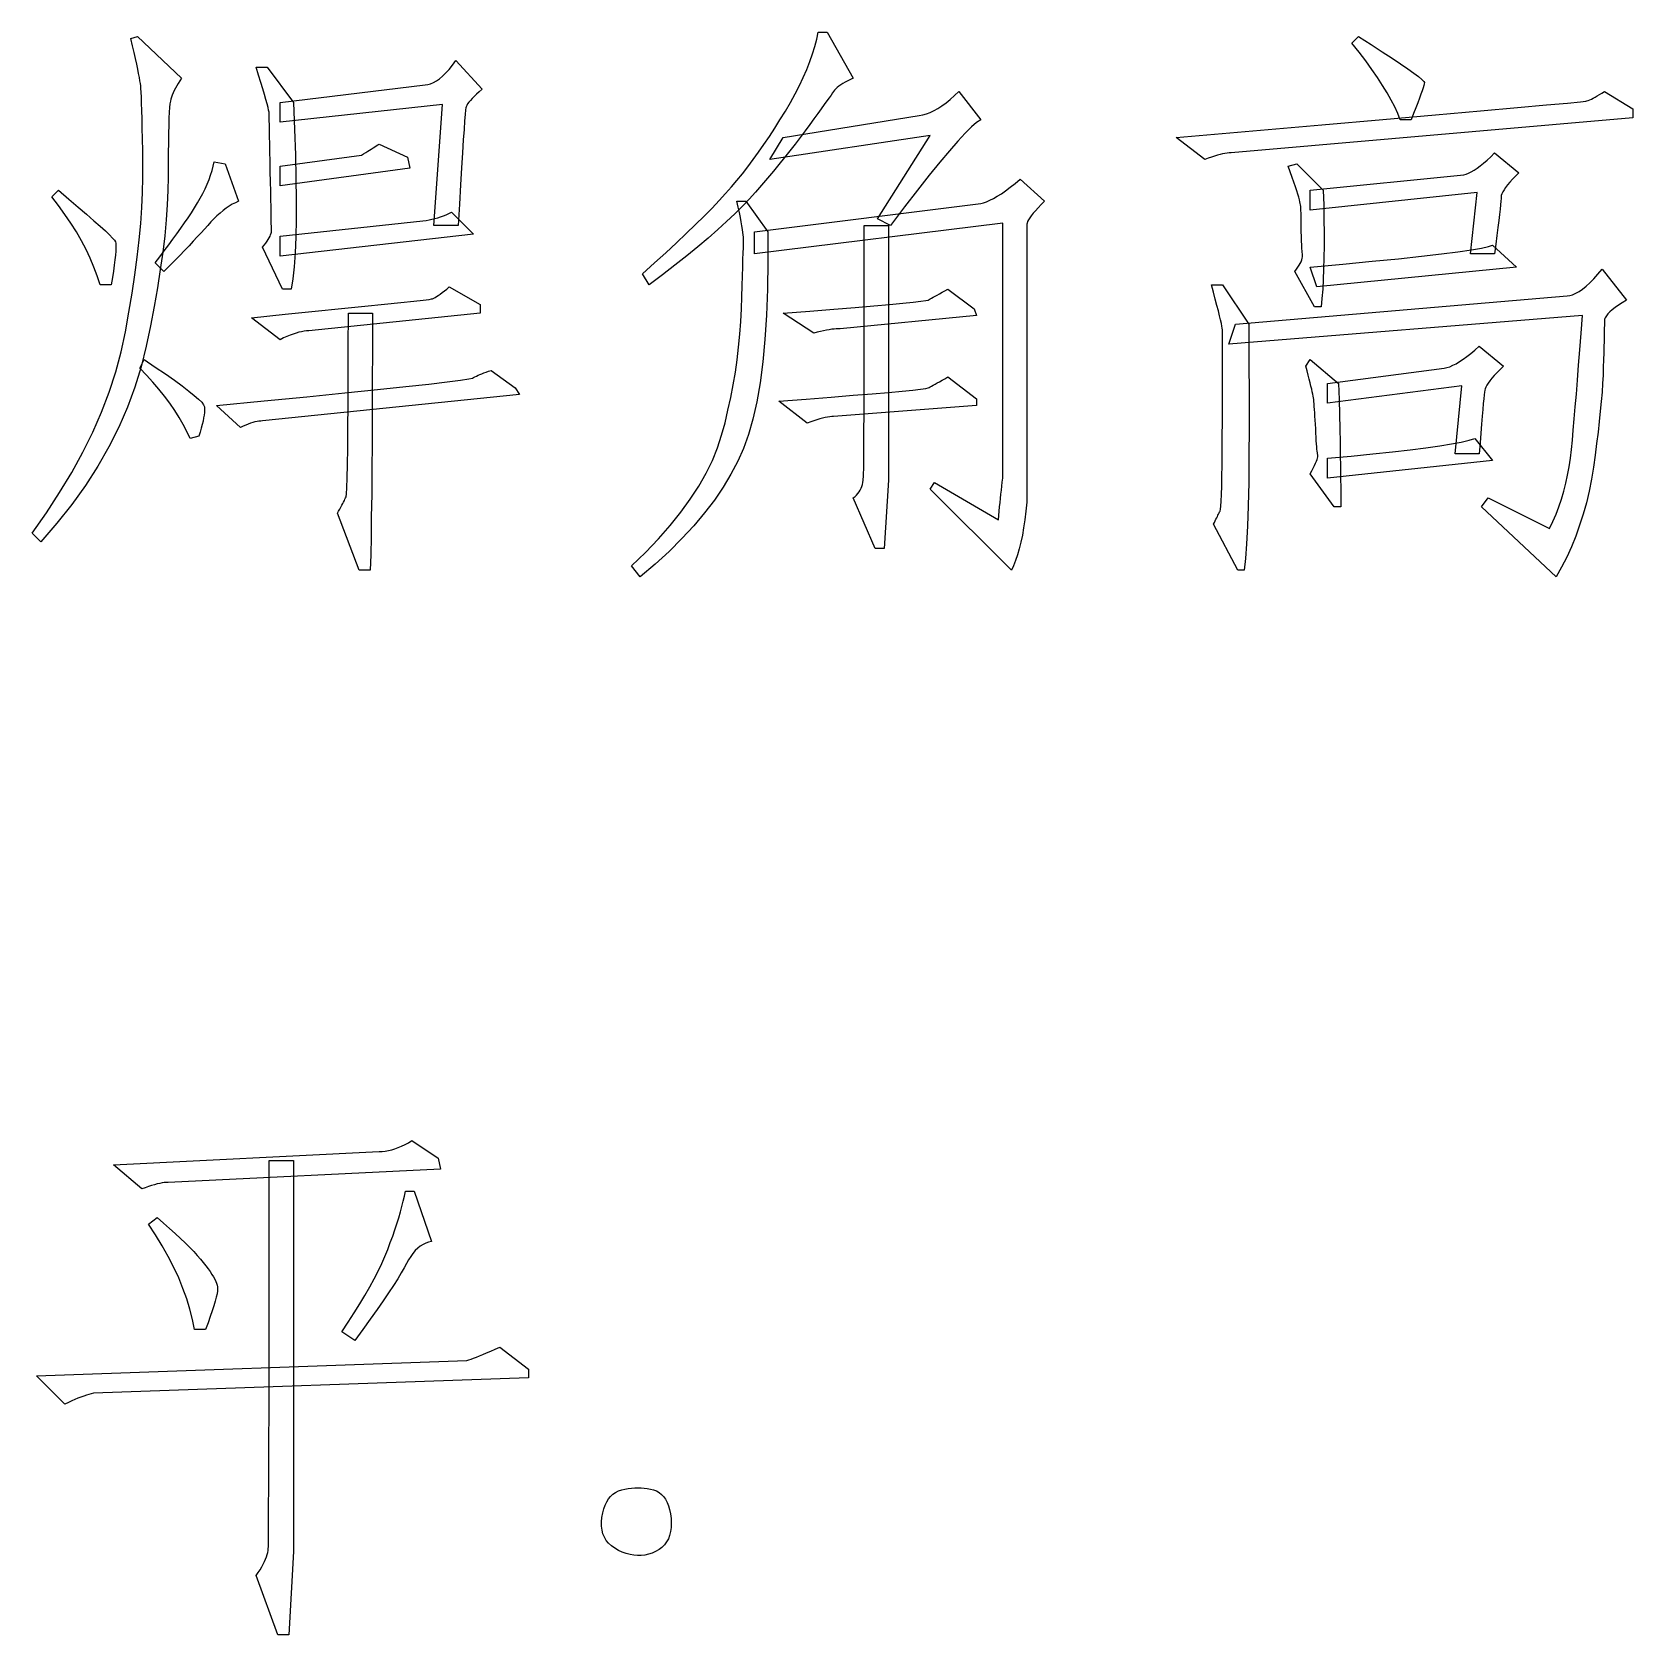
# Model space of a CAD drawing. Extents: x 0 to 420, y 0 to 297.
# Drawn here: x 67.1 to 79.91, y 50.84 to 63.67 of the extents above; entities that cross this region are included whole.
import ezdxf

# ---------------------------------------------------------------- set-up
doc = ezdxf.new("R2010")
doc.units = 0

msp = doc.modelspace()

# ---------------------------------------------------------------- linework, layer by layer
at = {"color": 7, "lineweight": 25}
for points in [[(67.847, 61.268), (67.876, 61.425), (67.901, 61.578), (67.923, 61.725), (67.942, 61.867), (67.957, 62.004), (67.97, 62.136), (67.979, 62.263), (67.985, 62.384), (67.988, 62.501), (67.988, 62.613), (67.986, 62.717), (67.984, 62.812), (67.983, 62.898), (67.981, 62.974), (67.979, 63.041), (67.977, 63.099), (67.976, 63.147), (67.974, 63.186), (67.972, 63.216), (67.97, 63.237), (67.968, 63.255), (67.964, 63.277), (67.96, 63.304), (67.953, 63.335), (67.946, 63.371), (67.938, 63.411), (67.928, 63.455), (67.917, 63.504), (67.905, 63.557), (67.891, 63.615), (67.944, 63.632), (68.296, 63.298), (68.282, 63.277), (68.27, 63.257), (68.258, 63.237), (68.248, 63.218), (68.238, 63.199), (68.23, 63.181), (68.223, 63.163), (68.217, 63.146), (68.212, 63.13), (68.208, 63.114), (68.204, 63.093), (68.201, 63.064), (68.199, 63.026), (68.196, 62.979), (68.194, 62.922), (68.193, 62.857), (68.192, 62.783), (68.191, 62.7), (68.19, 62.608), (68.19, 62.507), (68.188, 62.399), (68.183, 62.284), (68.174, 62.164), (68.162, 62.037), (68.146, 61.905), (68.127, 61.767), (68.104, 61.622), (68.078, 61.472), (68.048, 61.316), (68.014, 61.154), (67.974, 60.989), (67.924, 60.827), (67.865, 60.666), (67.795, 60.507), (67.715, 60.349), (67.626, 60.194), (67.527, 60.04), (67.418, 59.888), (67.299, 59.738), (67.171, 59.589), (67.1, 59.659), (67.215, 59.821), (67.321, 59.983), (67.419, 60.144), (67.507, 60.305), (67.586, 60.466), (67.656, 60.627), (67.717, 60.787), (67.77, 60.948), (67.813, 61.108)], [(72.04, 61.646), (71.987, 61.734), (72.083, 61.82), (72.173, 61.902), (72.258, 61.981), (72.337, 62.056), (72.411, 62.127), (72.48, 62.195), (72.543, 62.258), (72.6, 62.319), (72.652, 62.375), (72.699, 62.428), (72.743, 62.48), (72.786, 62.534), (72.83, 62.59), (72.873, 62.647), (72.916, 62.707), (72.959, 62.769), (73.002, 62.832), (73.045, 62.898), (73.087, 62.965), (73.13, 63.034), (73.17, 63.104), (73.208, 63.172), (73.242, 63.239), (73.273, 63.304), (73.301, 63.368), (73.326, 63.431), (73.347, 63.492), (73.366, 63.552), (73.381, 63.61), (73.393, 63.667), (73.464, 63.667), (73.674, 63.298), (73.651, 63.288), (73.629, 63.277), (73.609, 63.267), (73.59, 63.256), (73.573, 63.245), (73.558, 63.235), (73.545, 63.224), (73.534, 63.214), (73.524, 63.203), (73.516, 63.193), (73.508, 63.18), (73.496, 63.163), (73.481, 63.142), (73.463, 63.117), (73.442, 63.087), (73.417, 63.053), (73.39, 63.015), (73.359, 62.973), (73.325, 62.927), (73.288, 62.876), (73.248, 62.823), (73.208, 62.77), (73.166, 62.716), (73.123, 62.663), (73.079, 62.608), (73.034, 62.554), (72.987, 62.499), (72.939, 62.443), (72.89, 62.387), (72.84, 62.331), (72.786, 62.274), (72.726, 62.214), (72.66, 62.152), (72.589, 62.087), (72.512, 62.019), (72.429, 61.95), (72.341, 61.877), (72.246, 61.803), (72.146, 61.725)], [(78.051, 62.964), (78.032, 63.015), (78.008, 63.068), (77.98, 63.123), (77.947, 63.181), (77.911, 63.241), (77.87, 63.304), (77.825, 63.369), (77.776, 63.437), (77.722, 63.507), (77.665, 63.579), (77.717, 63.632), (77.818, 63.568), (77.907, 63.51), (77.986, 63.459), (78.055, 63.413), (78.113, 63.373), (78.16, 63.339), (78.197, 63.311), (78.224, 63.289), (78.24, 63.273), (78.245, 63.263), (78.244, 63.254), (78.241, 63.24), (78.235, 63.221), (78.228, 63.198), (78.218, 63.171), (78.207, 63.139), (78.193, 63.102), (78.177, 63.06), (78.159, 63.015), (78.139, 62.964)], [(68.999, 63.017), (68.998, 63.027), (68.994, 63.043), (68.989, 63.065), (68.982, 63.093), (68.972, 63.127), (68.961, 63.167), (68.947, 63.213), (68.931, 63.264), (68.913, 63.322), (68.893, 63.386), (68.981, 63.386), (69.192, 63.105), (69.201, 62.887), (69.208, 62.685), (69.213, 62.498), (69.215, 62.326), (69.214, 62.169), (69.211, 62.027), (69.206, 61.9), (69.198, 61.789), (69.187, 61.692), (69.174, 61.611), (69.104, 61.611), (68.946, 61.945), (68.959, 61.962), (68.971, 61.978), (68.982, 61.993), (68.991, 62.008), (68.999, 62.022), (69.005, 62.034), (69.01, 62.046), (69.013, 62.057), (69.016, 62.067), (69.016, 62.076), (69.016, 62.089), (69.016, 62.11), (69.015, 62.138), (69.015, 62.174), (69.014, 62.217), (69.013, 62.268), (69.012, 62.327), (69.011, 62.394), (69.009, 62.469), (69.007, 62.551), (69.006, 62.633), (69.004, 62.708), (69.003, 62.774), (69.002, 62.832), (69.001, 62.883), (69, 62.925), (68.999, 62.96), (68.999, 62.987), (68.999, 63.006)], [(69.087, 63.105), (70.247, 63.245), (70.268, 63.247), (70.29, 63.253), (70.313, 63.263), (70.337, 63.276), (70.361, 63.294), (70.386, 63.315), (70.412, 63.34), (70.438, 63.369), (70.465, 63.402), (70.493, 63.439), (70.704, 63.21), (70.68, 63.19), (70.659, 63.171), (70.64, 63.153), (70.624, 63.136), (70.609, 63.12), (70.597, 63.106), (70.587, 63.093), (70.58, 63.081), (70.575, 63.07), (70.572, 63.061), (70.57, 63.044), (70.567, 63.009), (70.563, 62.958), (70.558, 62.889), (70.552, 62.804), (70.546, 62.701), (70.538, 62.582), (70.53, 62.445), (70.521, 62.291), (70.51, 62.12), (70.317, 62.12), (70.387, 63.087), (69.087, 62.947)], [(73.868, 62.173), (74.29, 62.841), (73.007, 62.648), (73.112, 62.824), (74.202, 62.999), (74.23, 63.004), (74.259, 63.013), (74.289, 63.024), (74.32, 63.039), (74.351, 63.056), (74.383, 63.077), (74.416, 63.101), (74.449, 63.129), (74.483, 63.159), (74.518, 63.193), (74.694, 62.964), (74.661, 62.943), (74.62, 62.908), (74.57, 62.859), (74.511, 62.795), (74.444, 62.718), (74.367, 62.627), (74.282, 62.521), (74.188, 62.402), (74.085, 62.268), (73.973, 62.12)], [(79.915, 62.982), (76.698, 62.7), (76.683, 62.7), (76.667, 62.698), (76.649, 62.696), (76.63, 62.692), (76.61, 62.687), (76.588, 62.682), (76.565, 62.675), (76.54, 62.667), (76.514, 62.658), (76.487, 62.648), (76.258, 62.824), (76.873, 62.877), (77.425, 62.925), (77.912, 62.968), (78.335, 63.005), (78.695, 63.037), (78.991, 63.063), (79.223, 63.084), (79.392, 63.099), (79.496, 63.109), (79.537, 63.114), (79.546, 63.116), (79.557, 63.12), (79.569, 63.124), (79.582, 63.13), (79.596, 63.138), (79.612, 63.146), (79.628, 63.156), (79.646, 63.167), (79.666, 63.179), (79.686, 63.193), (79.915, 63.052)], [(69.087, 62.595), (69.737, 62.683), (69.754, 62.693), (69.771, 62.703), (69.787, 62.713), (69.802, 62.722), (69.816, 62.731), (69.83, 62.74), (69.843, 62.748), (69.855, 62.756), (69.867, 62.764), (69.878, 62.771), (70.106, 62.665), (70.124, 62.577), (69.087, 62.437)], [(68.401, 62.261), (68.425, 62.3), (68.447, 62.338), (68.467, 62.375), (68.485, 62.413), (68.502, 62.45), (68.517, 62.487), (68.53, 62.523), (68.542, 62.559), (68.551, 62.595), (68.559, 62.63), (68.647, 62.613), (68.753, 62.314), (68.728, 62.302), (68.703, 62.289), (68.679, 62.274), (68.654, 62.258), (68.63, 62.239), (68.605, 62.219), (68.58, 62.197), (68.556, 62.173), (68.531, 62.148), (68.507, 62.12), (68.481, 62.091), (68.453, 62.061), (68.423, 62.028), (68.391, 61.994), (68.357, 61.958), (68.321, 61.92), (68.283, 61.88), (68.242, 61.839), (68.2, 61.796), (68.155, 61.751), (68.085, 61.822), (68.123, 61.87), (68.159, 61.918), (68.194, 61.964), (68.228, 62.01), (68.26, 62.054), (68.291, 62.098), (68.321, 62.14), (68.349, 62.182), (68.376, 62.222)], [(77.208, 61.751), (77.221, 61.769), (77.233, 61.785), (77.243, 61.801), (77.251, 61.816), (77.258, 61.83), (77.264, 61.844), (77.267, 61.857), (77.27, 61.869), (77.27, 61.881), (77.269, 61.892), (77.268, 61.903), (77.266, 61.917), (77.265, 61.932), (77.264, 61.95), (77.263, 61.969), (77.262, 61.99), (77.261, 62.013), (77.261, 62.038), (77.26, 62.065), (77.26, 62.094), (77.26, 62.123), (77.26, 62.15), (77.26, 62.175), (77.259, 62.198), (77.258, 62.219), (77.257, 62.239), (77.256, 62.256), (77.255, 62.271), (77.253, 62.285), (77.252, 62.296), (77.249, 62.309), (77.245, 62.325), (77.239, 62.345), (77.232, 62.369), (77.223, 62.397), (77.213, 62.429), (77.201, 62.465), (77.187, 62.504), (77.172, 62.548), (77.155, 62.595), (77.225, 62.613), (77.436, 62.402), (77.439, 62.282), (77.441, 62.168), (77.442, 62.059), (77.442, 61.957), (77.441, 61.861), (77.438, 61.771), (77.435, 61.687), (77.431, 61.609), (77.425, 61.536), (77.419, 61.47), (77.366, 61.47)], [(77.331, 62.402), (78.561, 62.525), (78.579, 62.53), (78.599, 62.537), (78.62, 62.548), (78.643, 62.561), (78.667, 62.577), (78.692, 62.596), (78.719, 62.618), (78.747, 62.643), (78.776, 62.67), (78.807, 62.7), (79.001, 62.542), (78.974, 62.515), (78.95, 62.49), (78.929, 62.466), (78.911, 62.444), (78.895, 62.424), (78.883, 62.405), (78.873, 62.388), (78.866, 62.374), (78.861, 62.36), (78.86, 62.349), (78.859, 62.335), (78.858, 62.314), (78.855, 62.286), (78.852, 62.25), (78.847, 62.208), (78.841, 62.159), (78.834, 62.103), (78.826, 62.04), (78.817, 61.969), (78.807, 61.892), (78.614, 61.892), (78.667, 62.384), (77.331, 62.243)], [(74.835, 59.765), (74.838, 59.8), (74.842, 59.835), (74.845, 59.869), (74.849, 59.903), (74.852, 59.936), (74.856, 59.97), (74.859, 60.002), (74.863, 60.035), (74.866, 60.067), (74.87, 60.099), (74.87, 62.138), (72.883, 61.892), (72.883, 62.068), (74.694, 62.296), (74.716, 62.301), (74.74, 62.31), (74.767, 62.321), (74.795, 62.336), (74.826, 62.353), (74.859, 62.374), (74.893, 62.398), (74.93, 62.426), (74.969, 62.456), (75.01, 62.49), (75.204, 62.314), (75.177, 62.287), (75.153, 62.261), (75.132, 62.238), (75.114, 62.217), (75.098, 62.197), (75.086, 62.18), (75.076, 62.164), (75.069, 62.151), (75.065, 62.139), (75.063, 62.129), (75.063, 62.099), (75.063, 62.026), (75.063, 61.911), (75.063, 61.752), (75.063, 61.551), (75.063, 61.308), (75.063, 61.021), (75.063, 60.692), (75.063, 60.32), (75.063, 59.906), (75.056, 59.834), (75.047, 59.766), (75.037, 59.701), (75.027, 59.641), (75.015, 59.585), (75.002, 59.532), (74.988, 59.484), (74.973, 59.439), (74.957, 59.398), (74.94, 59.361), (74.29, 60.011), (74.325, 60.064)], [(67.311, 62.402), (67.395, 62.331), (67.47, 62.267), (67.537, 62.209), (67.595, 62.158), (67.645, 62.114), (67.687, 62.076), (67.72, 62.044), (67.744, 62.019), (67.76, 62.001), (67.768, 61.989), (67.771, 61.977), (67.772, 61.961), (67.772, 61.939), (67.771, 61.913), (67.768, 61.881), (67.764, 61.844), (67.758, 61.802), (67.751, 61.755), (67.743, 61.703), (67.733, 61.646), (67.645, 61.646), (67.622, 61.716), (67.596, 61.786), (67.566, 61.857), (67.533, 61.927), (67.496, 61.997), (67.455, 62.068), (67.411, 62.138), (67.364, 62.208), (67.313, 62.279), (67.258, 62.349)], [(69.087, 62.033), (70.229, 62.156), (70.254, 62.159), (70.278, 62.164), (70.301, 62.169), (70.325, 62.175), (70.348, 62.182), (70.37, 62.189), (70.393, 62.197), (70.415, 62.206), (70.436, 62.216), (70.458, 62.226), (70.633, 62.05), (69.087, 61.874)], [(72.62, 60.442), (72.647, 60.542), (72.671, 60.642), (72.693, 60.743), (72.713, 60.844), (72.73, 60.945), (72.744, 61.046), (72.756, 61.147), (72.766, 61.249), (72.773, 61.351), (72.778, 61.452), (72.781, 61.55), (72.784, 61.638), (72.787, 61.717), (72.789, 61.787), (72.791, 61.848), (72.793, 61.9), (72.794, 61.942), (72.795, 61.976), (72.795, 62), (72.796, 62.015), (72.795, 62.027), (72.793, 62.044), (72.791, 62.064), (72.787, 62.088), (72.782, 62.116), (72.777, 62.148), (72.77, 62.184), (72.762, 62.223), (72.753, 62.266), (72.743, 62.314), (72.813, 62.314), (72.989, 62.068), (72.99, 61.832), (72.987, 61.61), (72.979, 61.402), (72.966, 61.208), (72.949, 61.028), (72.928, 60.862), (72.902, 60.71), (72.871, 60.571), (72.835, 60.447), (72.796, 60.336), (72.749, 60.233), (72.695, 60.129), (72.633, 60.026), (72.562, 59.923), (72.484, 59.82), (72.397, 59.717), (72.302, 59.615), (72.199, 59.512), (72.088, 59.41), (71.969, 59.308), (71.899, 59.396), (72.011, 59.504), (72.114, 59.612), (72.208, 59.719), (72.293, 59.825), (72.369, 59.93), (72.437, 60.034), (72.496, 60.137), (72.546, 60.24), (72.587, 60.341)], [(73.674, 59.941), (73.688, 59.952), (73.7, 59.963), (73.711, 59.976), (73.721, 59.989), (73.729, 60.002), (73.737, 60.017), (73.743, 60.032), (73.748, 60.048), (73.751, 60.064), (73.754, 60.081), (73.755, 60.118), (73.757, 60.191), (73.758, 60.302), (73.759, 60.45), (73.76, 60.635), (73.761, 60.858), (73.762, 61.117), (73.762, 61.414), (73.762, 61.749), (73.762, 62.12), (73.956, 62.12), (73.956, 60.081), (73.921, 59.536), (73.85, 59.536)], [(77.383, 61.628), (77.331, 61.786), (77.592, 61.81), (77.828, 61.833), (78.038, 61.854), (78.222, 61.874), (78.381, 61.892), (78.514, 61.909), (78.621, 61.924), (78.703, 61.938), (78.759, 61.951), (78.79, 61.962), (78.983, 61.786)], [(79.423, 60.327), (79.43, 60.401), (79.437, 60.483), (79.445, 60.572), (79.453, 60.668), (79.462, 60.771), (79.471, 60.882), (79.48, 61.001), (79.49, 61.126), (79.5, 61.259), (79.51, 61.4), (76.68, 61.171), (76.733, 61.329), (79.387, 61.558), (79.409, 61.56), (79.432, 61.566), (79.457, 61.577), (79.483, 61.592), (79.51, 61.611), (79.539, 61.634), (79.569, 61.661), (79.601, 61.693), (79.634, 61.729), (79.669, 61.769), (79.862, 61.523), (79.829, 61.502), (79.799, 61.482), (79.772, 61.463), (79.749, 61.445), (79.73, 61.428), (79.714, 61.412), (79.702, 61.397), (79.693, 61.382), (79.688, 61.369), (79.686, 61.356), (79.686, 61.341), (79.686, 61.321), (79.685, 61.297), (79.685, 61.267), (79.684, 61.233), (79.683, 61.193), (79.682, 61.149), (79.681, 61.1), (79.679, 61.046), (79.677, 60.987), (79.675, 60.923), (79.671, 60.856), (79.667, 60.785), (79.661, 60.711), (79.653, 60.633), (79.645, 60.551), (79.635, 60.466), (79.624, 60.376), (79.612, 60.283), (79.598, 60.187), (79.583, 60.089), (79.564, 59.994), (79.542, 59.901), (79.517, 59.81), (79.488, 59.721), (79.457, 59.634), (79.422, 59.549), (79.385, 59.467), (79.344, 59.386), (79.299, 59.308), (78.702, 59.87), (78.755, 59.941), (79.247, 59.695), (79.274, 59.752), (79.299, 59.81), (79.322, 59.87), (79.342, 59.931), (79.361, 59.993), (79.378, 60.057), (79.392, 60.123), (79.404, 60.19), (79.414, 60.258)], [(70.686, 61.417), (69.315, 61.277), (69.297, 61.276), (69.278, 61.274), (69.258, 61.27), (69.236, 61.265), (69.214, 61.259), (69.191, 61.251), (69.166, 61.242), (69.141, 61.232), (69.114, 61.22), (69.087, 61.206), (68.858, 61.382), (69.126, 61.409), (69.366, 61.433), (69.578, 61.455), (69.764, 61.474), (69.922, 61.49), (70.052, 61.503), (70.155, 61.514), (70.231, 61.523), (70.279, 61.528), (70.299, 61.532), (70.307, 61.534), (70.316, 61.538), (70.327, 61.544), (70.339, 61.551), (70.352, 61.56), (70.367, 61.571), (70.383, 61.583), (70.401, 61.596), (70.42, 61.611), (70.44, 61.628), (70.686, 61.488)], [(73.112, 61.417), (73.326, 61.434), (73.518, 61.45), (73.689, 61.464), (73.838, 61.476), (73.965, 61.488), (74.07, 61.497), (74.153, 61.506), (74.214, 61.513), (74.254, 61.519), (74.272, 61.523), (74.28, 61.527), (74.29, 61.532), (74.301, 61.538), (74.314, 61.545), (74.329, 61.554), (74.346, 61.563), (74.364, 61.573), (74.385, 61.585), (74.407, 61.597), (74.43, 61.611), (74.641, 61.452), (74.659, 61.4), (73.569, 61.294), (73.554, 61.294), (73.538, 61.293), (73.52, 61.291), (73.502, 61.289), (73.481, 61.285), (73.459, 61.282), (73.436, 61.277), (73.411, 61.272), (73.385, 61.266), (73.358, 61.259)], [(76.628, 60.556), (76.628, 60.687), (76.628, 60.805), (76.628, 60.91), (76.628, 61.002), (76.628, 61.081), (76.628, 61.148), (76.628, 61.201), (76.628, 61.242), (76.628, 61.27), (76.628, 61.285), (76.627, 61.297), (76.624, 61.314), (76.62, 61.336), (76.614, 61.364), (76.606, 61.398), (76.596, 61.436), (76.585, 61.48), (76.571, 61.53), (76.556, 61.585), (76.54, 61.646), (76.628, 61.646), (76.839, 61.329), (76.841, 61.031), (76.843, 60.756), (76.843, 60.503), (76.841, 60.272), (76.839, 60.064), (76.834, 59.878), (76.829, 59.715), (76.822, 59.574), (76.813, 59.456), (76.803, 59.361), (76.751, 59.361), (76.557, 59.73), (76.564, 59.743), (76.571, 59.757), (76.577, 59.769), (76.583, 59.78), (76.588, 59.791), (76.593, 59.802), (76.598, 59.811), (76.602, 59.82), (76.606, 59.828), (76.61, 59.835), (76.613, 59.849), (76.616, 59.875), (76.619, 59.915), (76.621, 59.967), (76.623, 60.033), (76.625, 60.112), (76.626, 60.203), (76.627, 60.308), (76.627, 60.425)], [(69.825, 61.417), (69.825, 61.131), (69.824, 60.863), (69.823, 60.612), (69.822, 60.379), (69.82, 60.165), (69.819, 59.968), (69.816, 59.789), (69.814, 59.629), (69.811, 59.486), (69.807, 59.361), (69.719, 59.361), (69.544, 59.818), (69.554, 59.835), (69.563, 59.851), (69.572, 59.866), (69.58, 59.881), (69.588, 59.895), (69.594, 59.907), (69.6, 59.919), (69.605, 59.93), (69.61, 59.94), (69.614, 59.95), (69.617, 59.972), (69.62, 60.022), (69.623, 60.1), (69.625, 60.205), (69.627, 60.338), (69.629, 60.499), (69.63, 60.687), (69.631, 60.903), (69.631, 61.146), (69.632, 61.417)], [(67.997, 61.048), (68.087, 60.987), (68.168, 60.932), (68.24, 60.881), (68.302, 60.836), (68.355, 60.795), (68.399, 60.76), (68.433, 60.73), (68.458, 60.705), (68.474, 60.685), (68.48, 60.67), (68.481, 60.657), (68.481, 60.641), (68.48, 60.623), (68.477, 60.603), (68.474, 60.58), (68.469, 60.555), (68.462, 60.528), (68.455, 60.499), (68.446, 60.467), (68.436, 60.433), (68.366, 60.415), (68.34, 60.472), (68.31, 60.528), (68.278, 60.584), (68.242, 60.64), (68.203, 60.697), (68.161, 60.753), (68.116, 60.809), (68.068, 60.865), (68.016, 60.922), (67.962, 60.978)], [(77.559, 60.855), (77.563, 60.728), (77.566, 60.607), (77.568, 60.493), (77.57, 60.385), (77.572, 60.284), (77.574, 60.188), (77.575, 60.099), (77.576, 60.017), (77.577, 59.94), (77.577, 59.87), (77.524, 59.87), (77.331, 60.134), (77.344, 60.158), (77.356, 60.179), (77.366, 60.199), (77.374, 60.217), (77.381, 60.233), (77.387, 60.247), (77.39, 60.259), (77.393, 60.269), (77.393, 60.277), (77.392, 60.284), (77.39, 60.29), (77.389, 60.3), (77.387, 60.314), (77.385, 60.33), (77.383, 60.349), (77.382, 60.372), (77.38, 60.398), (77.378, 60.427), (77.376, 60.459), (77.375, 60.494), (77.373, 60.53), (77.371, 60.563), (77.369, 60.594), (77.368, 60.622), (77.366, 60.648), (77.364, 60.672), (77.362, 60.693), (77.361, 60.711), (77.359, 60.727), (77.357, 60.741), (77.355, 60.754), (77.352, 60.77), (77.348, 60.789), (77.343, 60.811), (77.337, 60.835), (77.331, 60.862), (77.323, 60.891), (77.315, 60.923), (77.306, 60.958), (77.296, 60.995), (77.331, 61.048)], [(77.471, 60.855), (78.403, 60.978), (78.425, 60.983), (78.448, 60.99), (78.473, 61.001), (78.499, 61.014), (78.526, 61.031), (78.555, 61.05), (78.585, 61.071), (78.617, 61.096), (78.65, 61.123), (78.684, 61.154), (78.878, 60.995), (78.851, 60.968), (78.827, 60.943), (78.805, 60.919), (78.786, 60.897), (78.77, 60.877), (78.756, 60.858), (78.745, 60.842), (78.737, 60.827), (78.731, 60.813), (78.728, 60.802), (78.726, 60.787), (78.724, 60.765), (78.721, 60.734), (78.717, 60.695), (78.713, 60.648), (78.708, 60.593), (78.703, 60.53), (78.697, 60.459), (78.691, 60.38), (78.684, 60.292), (78.491, 60.292), (78.544, 60.837), (77.471, 60.697)], [(68.577, 60.679), (68.958, 60.716), (69.3, 60.75), (69.603, 60.78), (69.866, 60.807), (70.091, 60.831), (70.276, 60.851), (70.422, 60.868), (70.529, 60.882), (70.596, 60.892), (70.625, 60.899), (70.634, 60.904), (70.645, 60.91), (70.657, 60.915), (70.67, 60.921), (70.684, 60.927), (70.7, 60.934), (70.716, 60.94), (70.734, 60.947), (70.754, 60.953), (70.774, 60.96), (70.967, 60.82), (71.003, 60.767), (68.946, 60.556), (68.932, 60.555), (68.916, 60.554), (68.901, 60.551), (68.884, 60.548), (68.867, 60.543), (68.849, 60.537), (68.83, 60.53), (68.811, 60.522), (68.791, 60.513), (68.77, 60.503)], [(73.077, 60.714), (73.298, 60.731), (73.496, 60.747), (73.672, 60.761), (73.825, 60.773), (73.956, 60.784), (74.064, 60.794), (74.15, 60.803), (74.213, 60.81), (74.254, 60.815), (74.272, 60.82), (74.28, 60.824), (74.29, 60.829), (74.301, 60.835), (74.314, 60.842), (74.329, 60.85), (74.346, 60.86), (74.364, 60.87), (74.385, 60.882), (74.407, 60.894), (74.43, 60.908), (74.659, 60.732), (74.659, 60.679), (73.516, 60.591), (73.502, 60.591), (73.485, 60.589), (73.468, 60.586), (73.449, 60.583), (73.428, 60.578), (73.407, 60.572), (73.383, 60.565), (73.359, 60.557), (73.333, 60.548), (73.305, 60.538)], [(77.471, 60.257), (77.66, 60.275), (77.833, 60.292), (77.991, 60.308), (78.132, 60.325), (78.258, 60.341), (78.368, 60.356), (78.462, 60.372), (78.54, 60.387), (78.603, 60.401), (78.649, 60.415), (78.79, 60.24), (77.471, 60.099)], [(69.878, 54.71), (69.902, 54.711), (69.928, 54.714), (69.953, 54.718), (69.979, 54.724), (70.005, 54.732), (70.032, 54.742), (70.058, 54.753), (70.086, 54.767), (70.113, 54.781), (70.141, 54.798), (70.352, 54.658), (70.37, 54.57), (68.19, 54.464), (68.175, 54.464), (68.159, 54.462), (68.142, 54.459), (68.123, 54.456), (68.102, 54.451), (68.08, 54.445), (68.057, 54.438), (68.033, 54.43), (68.007, 54.421), (67.979, 54.411), (67.751, 54.605)], [(68.999, 54.64), (69.192, 54.64), (69.192, 51.511), (69.157, 50.843), (69.069, 50.843), (68.893, 51.318), (68.91, 51.342), (68.925, 51.365), (68.939, 51.388), (68.951, 51.409), (68.961, 51.43), (68.97, 51.45), (68.978, 51.468), (68.983, 51.486), (68.987, 51.504), (68.99, 51.52), (68.992, 51.565), (68.993, 51.67), (68.994, 51.834), (68.996, 52.057), (68.996, 52.339), (68.997, 52.681), (68.998, 53.082), (68.998, 53.542), (68.999, 54.061)], [(70.299, 53.99), (70.275, 53.985), (70.252, 53.977), (70.23, 53.966), (70.208, 53.953), (70.187, 53.937), (70.168, 53.918), (70.149, 53.896), (70.131, 53.871), (70.114, 53.844), (70.097, 53.814), (70.079, 53.779), (70.055, 53.739), (70.027, 53.692), (69.993, 53.639), (69.954, 53.581), (69.911, 53.516), (69.862, 53.446), (69.808, 53.369), (69.748, 53.287), (69.684, 53.199), (69.579, 53.269), (69.63, 53.345), (69.678, 53.419), (69.723, 53.491), (69.764, 53.56), (69.803, 53.627), (69.838, 53.692), (69.87, 53.754), (69.899, 53.814), (69.925, 53.872), (69.948, 53.928), (69.968, 53.982), (69.987, 54.034), (70.005, 54.084), (70.021, 54.133), (70.036, 54.181), (70.049, 54.227), (70.061, 54.271), (70.072, 54.313), (70.081, 54.354), (70.089, 54.394), (70.159, 54.394)], [(68.401, 53.286), (68.385, 53.368), (68.364, 53.45), (68.338, 53.532), (68.308, 53.615), (68.274, 53.7), (68.234, 53.784), (68.191, 53.87), (68.142, 53.956), (68.089, 54.043), (68.032, 54.13), (68.102, 54.183), (68.153, 54.138), (68.201, 54.095), (68.246, 54.055), (68.288, 54.016), (68.326, 53.979), (68.362, 53.944), (68.394, 53.91), (68.423, 53.879), (68.449, 53.85), (68.471, 53.823), (68.491, 53.797), (68.51, 53.773), (68.526, 53.75), (68.54, 53.728), (68.553, 53.708), (68.563, 53.69), (68.572, 53.672), (68.578, 53.657), (68.583, 53.642), (68.586, 53.629), (68.586, 53.615), (68.585, 53.596), (68.581, 53.573), (68.574, 53.545), (68.566, 53.513), (68.555, 53.476), (68.542, 53.435), (68.527, 53.39), (68.509, 53.34), (68.489, 53.286)], [(67.592, 52.777), (67.574, 52.773), (67.555, 52.768), (67.535, 52.761), (67.514, 52.754), (67.491, 52.746), (67.468, 52.737), (67.444, 52.726), (67.418, 52.715), (67.392, 52.702), (67.364, 52.689), (67.135, 52.917), (70.581, 53.04), (70.596, 53.045), (70.614, 53.05), (70.634, 53.057), (70.657, 53.066), (70.682, 53.075), (70.709, 53.087), (70.739, 53.099), (70.772, 53.113), (70.807, 53.129), (70.844, 53.146), (71.073, 52.97), (71.073, 52.9)], [(72.092, 51.511), (72.064, 51.498), (72.035, 51.489), (72.006, 51.482), (71.977, 51.479), (71.947, 51.478), (71.917, 51.48), (71.887, 51.486), (71.856, 51.494), (71.825, 51.506), (71.794, 51.52), (71.764, 51.537), (71.738, 51.556), (71.715, 51.577), (71.697, 51.6), (71.682, 51.625), (71.67, 51.653), (71.663, 51.682), (71.659, 51.714), (71.658, 51.748), (71.662, 51.784), (71.668, 51.819), (71.677, 51.851), (71.687, 51.881), (71.7, 51.907), (71.715, 51.931), (71.731, 51.951), (71.75, 51.969), (71.771, 51.983), (71.795, 51.995), (71.82, 52.003), (71.846, 52.01), (71.872, 52.014), (71.898, 52.018), (71.924, 52.02), (71.95, 52.021), (71.975, 52.02), (72, 52.018), (72.025, 52.014), (72.05, 52.01), (72.075, 52.003), (72.098, 51.995), (72.12, 51.983), (72.139, 51.968), (72.156, 51.95), (72.172, 51.929), (72.185, 51.904), (72.195, 51.876), (72.204, 51.846), (72.211, 51.812), (72.215, 51.775), (72.217, 51.737), (72.216, 51.702), (72.212, 51.67), (72.204, 51.64), (72.194, 51.612), (72.18, 51.587), (72.163, 51.564), (72.142, 51.544), (72.119, 51.526)]]:
    msp.add_lwpolyline(points, close=True, dxfattribs=at)

doc.saveas('drawing.dxf')
